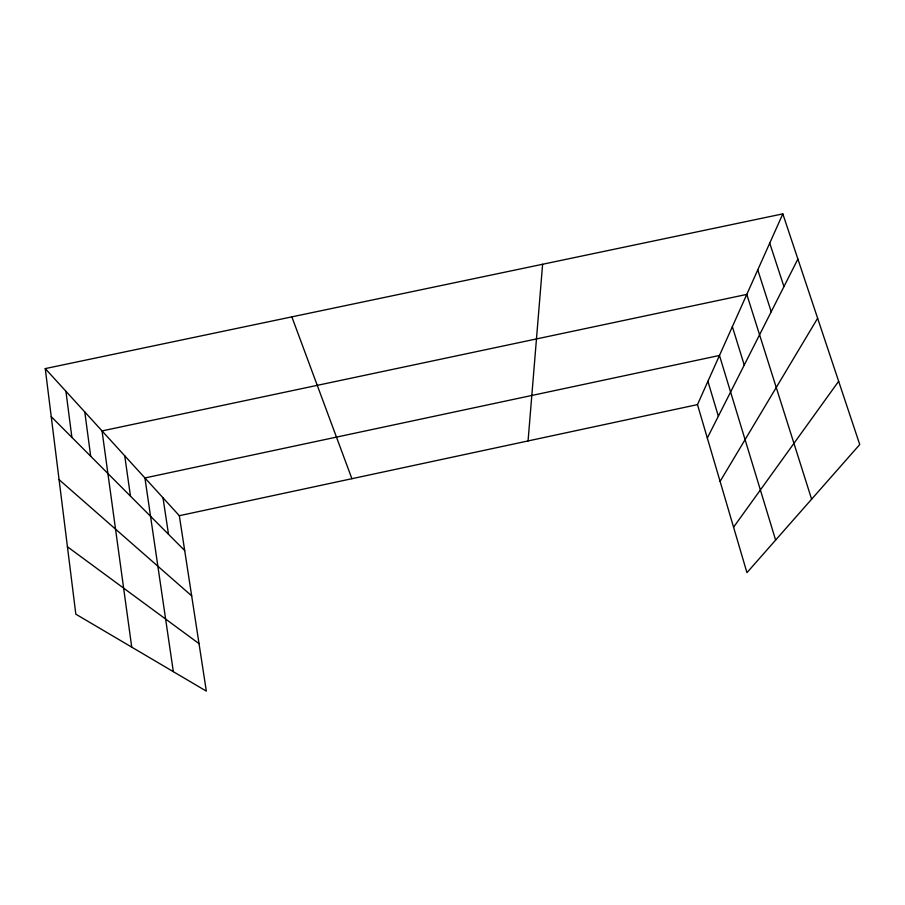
<?xml version="1.0" encoding="UTF-8"?>
<svg xmlns="http://www.w3.org/2000/svg" width="905" height="905" viewBox="0 0 905 905"><rect width="100%" height="100%" fill="white"/><g stroke="black" fill="none" stroke-linecap="round" stroke-linejoin="round"><path stroke-width="1.36" d="M528.068 440.939L542.615 264.271M782.825 213.874L859.75 444.536L746.953 572.639L697.484 404.614L782.825 213.874L45.25 368.595L75.828 614.178L206.34 691.126L179.326 515.703L45.25 368.595M707.314 438.02L797.893 259.056M720.097 481.426L817.634 318.255M733.57 527.185L838.652 381.288M179.326 515.703L697.484 404.614M67.434 546.767L199.032 643.647M59.074 479.65L191.679 595.863M51.234 416.651L184.699 550.557M291.851 316.863L351.898 478.711M769.725 243.151L783.945 286.602M757.768 269.894L771.218 311.75M811.615 499.198L746.795 294.408L102.05 430.916L131.734 647.132M732.36 326.671L744.249 365.043M775.619 540.07L719.475 355.461L144.924 477.953L173.33 671.657M707.914 381.299L718.355 416.21M163.013 497.807L168.511 534.323M124.732 455.792L130.467 496.144M84.787 411.979L90.692 456.244M65.929 391.288L71.88 437.364"/></g></svg>
